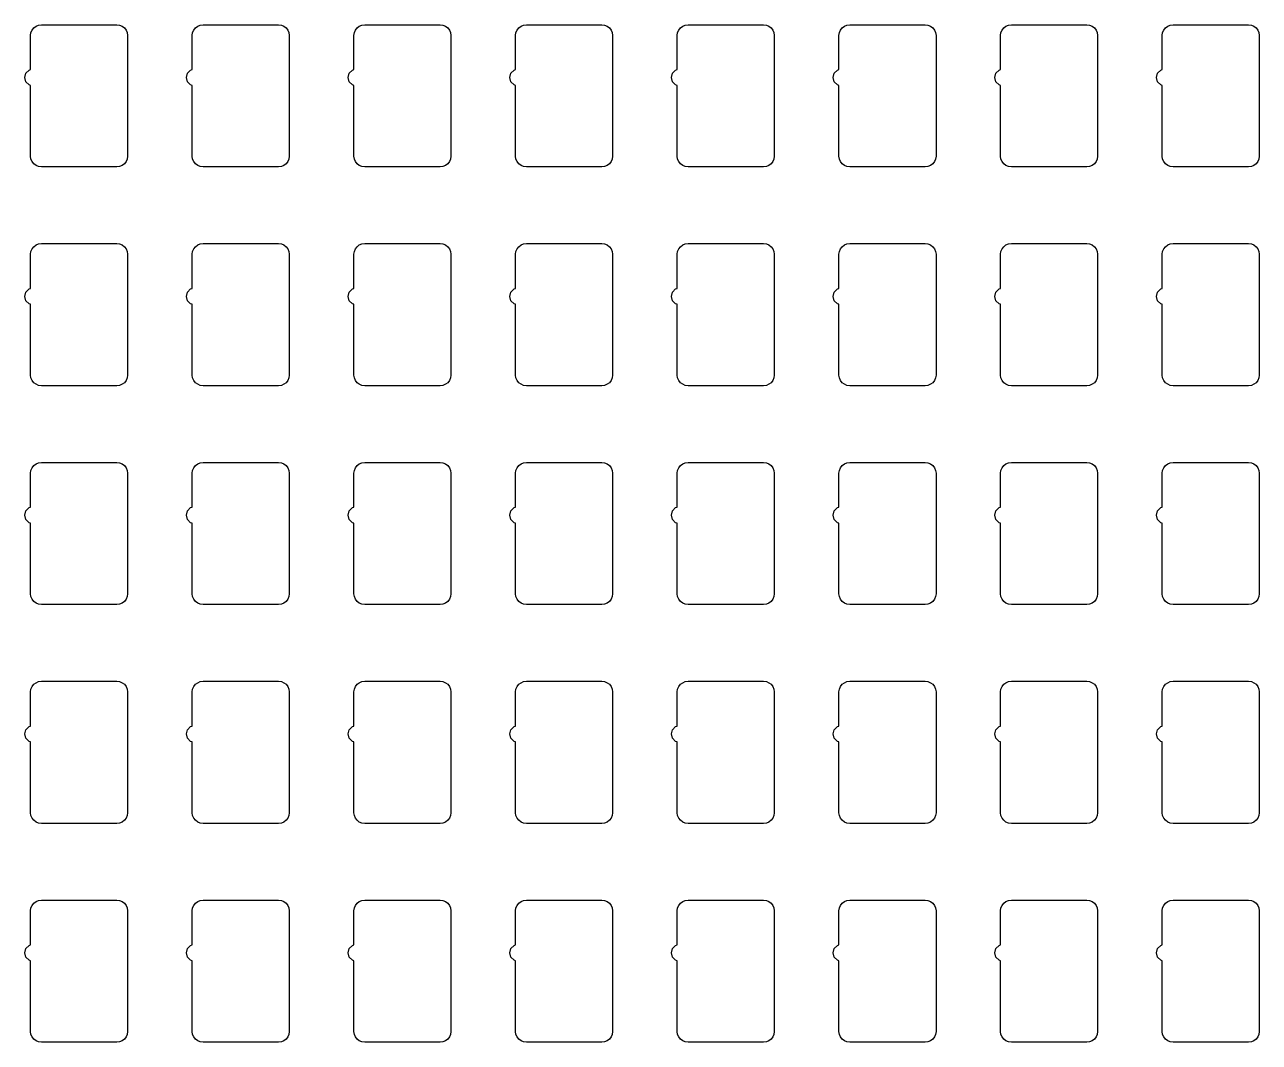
# Model space of a CAD drawing. Extents: x 11 to 212, y 11 to 212.
# Drawn here: x 79.72 to 93.2, y 85.35 to 96.45 of the extents above; entities that cross this region are included whole.
import ezdxf

# ---------------------------------------------------------------- set-up
doc = ezdxf.new("R2010")
doc.units = 0
doc.layers.add('C2', color=7, linetype='continuous')

msp = doc.modelspace()

# ---------------------------------------------------------------- linework, layer by layer
at = {"layer": 'C2'}
for points in [[(80.729, 96.453), (80.76, 96.449), (80.788, 96.437), (80.813, 96.418), (80.831, 96.394), (80.843, 96.366), (80.847, 96.335), (80.847, 95.018), (80.843, 94.987), (80.831, 94.959), (80.813, 94.934), (80.788, 94.916), (80.76, 94.904), (80.729, 94.9), (79.906, 94.9), (79.875, 94.904), (79.847, 94.916), (79.823, 94.934), (79.804, 94.959), (79.792, 94.987), (79.788, 95.018), (79.788, 95.79), (79.771, 95.795), (79.736, 95.829), (79.724, 95.876), (79.736, 95.924), (79.771, 95.958), (79.788, 95.963), (79.788, 96.335), (79.792, 96.366), (79.804, 96.394), (79.823, 96.418), (79.847, 96.437), (79.875, 96.449), (79.906, 96.453)], [(82.494, 96.453), (82.525, 96.449), (82.553, 96.437), (82.577, 96.418), (82.596, 96.394), (82.608, 96.366), (82.612, 96.335), (82.612, 95.018), (82.608, 94.987), (82.596, 94.959), (82.577, 94.934), (82.553, 94.916), (82.525, 94.904), (82.494, 94.9), (81.671, 94.9), (81.64, 94.904), (81.612, 94.916), (81.587, 94.934), (81.569, 94.959), (81.557, 94.987), (81.553, 95.018), (81.553, 95.79), (81.535, 95.795), (81.501, 95.829), (81.488, 95.876), (81.501, 95.924), (81.535, 95.958), (81.553, 95.963), (81.553, 96.335), (81.557, 96.366), (81.569, 96.394), (81.587, 96.418), (81.612, 96.437), (81.64, 96.449), (81.671, 96.453)], [(84.259, 96.453), (84.289, 96.449), (84.318, 96.437), (84.342, 96.418), (84.361, 96.394), (84.372, 96.366), (84.376, 96.335), (84.376, 95.018), (84.372, 94.987), (84.361, 94.959), (84.342, 94.934), (84.318, 94.916), (84.289, 94.904), (84.259, 94.9), (83.435, 94.9), (83.405, 94.904), (83.376, 94.916), (83.352, 94.934), (83.333, 94.959), (83.322, 94.987), (83.318, 95.018), (83.318, 95.79), (83.3, 95.795), (83.266, 95.829), (83.253, 95.876), (83.266, 95.924), (83.3, 95.958), (83.318, 95.963), (83.318, 96.335), (83.322, 96.366), (83.333, 96.394), (83.352, 96.418), (83.376, 96.437), (83.405, 96.449), (83.435, 96.453)], [(86.024, 96.453), (86.054, 96.449), (86.082, 96.437), (86.107, 96.418), (86.125, 96.394), (86.137, 96.366), (86.141, 96.335), (86.141, 95.018), (86.137, 94.987), (86.125, 94.959), (86.107, 94.934), (86.082, 94.916), (86.054, 94.904), (86.024, 94.9), (85.2, 94.9), (85.17, 94.904), (85.141, 94.916), (85.117, 94.934), (85.098, 94.959), (85.086, 94.987), (85.082, 95.018), (85.082, 95.79), (85.065, 95.795), (85.03, 95.829), (85.018, 95.876), (85.03, 95.924), (85.065, 95.958), (85.082, 95.963), (85.082, 96.335), (85.086, 96.366), (85.098, 96.394), (85.117, 96.418), (85.141, 96.437), (85.17, 96.449), (85.2, 96.453)], [(87.788, 96.453), (87.819, 96.449), (87.847, 96.437), (87.871, 96.418), (87.89, 96.394), (87.902, 96.366), (87.906, 96.335), (87.906, 95.018), (87.902, 94.987), (87.89, 94.959), (87.871, 94.934), (87.847, 94.916), (87.819, 94.904), (87.788, 94.9), (86.965, 94.9), (86.934, 94.904), (86.906, 94.916), (86.882, 94.934), (86.863, 94.959), (86.851, 94.987), (86.847, 95.018), (86.847, 95.79), (86.829, 95.795), (86.795, 95.829), (86.782, 95.876), (86.795, 95.924), (86.829, 95.958), (86.847, 95.963), (86.847, 96.335), (86.851, 96.366), (86.863, 96.394), (86.882, 96.418), (86.906, 96.437), (86.934, 96.449), (86.965, 96.453)], [(89.553, 96.453), (89.583, 96.449), (89.612, 96.437), (89.636, 96.418), (89.655, 96.394), (89.667, 96.366), (89.671, 96.335), (89.671, 95.018), (89.667, 94.987), (89.655, 94.959), (89.636, 94.934), (89.612, 94.916), (89.583, 94.904), (89.553, 94.9), (88.729, 94.9), (88.699, 94.904), (88.671, 94.916), (88.646, 94.934), (88.628, 94.959), (88.616, 94.987), (88.612, 95.018), (88.612, 95.79), (88.594, 95.795), (88.56, 95.829), (88.547, 95.876), (88.56, 95.924), (88.594, 95.958), (88.612, 95.963), (88.612, 96.335), (88.616, 96.366), (88.628, 96.394), (88.646, 96.418), (88.671, 96.437), (88.699, 96.449), (88.729, 96.453)], [(91.318, 96.453), (91.348, 96.449), (91.376, 96.437), (91.401, 96.418), (91.42, 96.394), (91.431, 96.366), (91.435, 96.335), (91.435, 95.018), (91.431, 94.987), (91.42, 94.959), (91.401, 94.934), (91.376, 94.916), (91.348, 94.904), (91.318, 94.9), (90.494, 94.9), (90.464, 94.904), (90.435, 94.916), (90.411, 94.934), (90.392, 94.959), (90.38, 94.987), (90.376, 95.018), (90.376, 95.79), (90.359, 95.795), (90.324, 95.829), (90.312, 95.876), (90.324, 95.924), (90.359, 95.958), (90.376, 95.963), (90.376, 96.335), (90.38, 96.366), (90.392, 96.394), (90.411, 96.418), (90.435, 96.437), (90.464, 96.449), (90.494, 96.453)], [(93.082, 96.453), (93.113, 96.449), (93.141, 96.437), (93.166, 96.418), (93.184, 96.394), (93.196, 96.366), (93.2, 96.335), (93.2, 95.018), (93.196, 94.987), (93.184, 94.959), (93.166, 94.934), (93.141, 94.916), (93.113, 94.904), (93.082, 94.9), (92.259, 94.9), (92.228, 94.904), (92.2, 94.916), (92.176, 94.934), (92.157, 94.959), (92.145, 94.987), (92.141, 95.018), (92.141, 95.79), (92.124, 95.795), (92.089, 95.829), (92.076, 95.876), (92.089, 95.924), (92.124, 95.958), (92.141, 95.963), (92.141, 96.335), (92.145, 96.366), (92.157, 96.394), (92.176, 96.418), (92.2, 96.437), (92.228, 96.449), (92.259, 96.453)], [(80.729, 94.065), (80.76, 94.061), (80.788, 94.049), (80.813, 94.03), (80.831, 94.006), (80.843, 93.978), (80.847, 93.947), (80.847, 92.629), (80.843, 92.599), (80.831, 92.571), (80.813, 92.546), (80.788, 92.528), (80.76, 92.516), (80.729, 92.512), (79.906, 92.512), (79.875, 92.516), (79.847, 92.528), (79.823, 92.546), (79.804, 92.571), (79.792, 92.599), (79.788, 92.629), (79.788, 93.402), (79.771, 93.407), (79.736, 93.441), (79.724, 93.488), (79.736, 93.535), (79.771, 93.57), (79.788, 93.574), (79.788, 93.947), (79.792, 93.978), (79.804, 94.006), (79.823, 94.03), (79.847, 94.049), (79.875, 94.061), (79.906, 94.065)], [(82.494, 94.065), (82.525, 94.061), (82.553, 94.049), (82.577, 94.03), (82.596, 94.006), (82.608, 93.978), (82.612, 93.947), (82.612, 92.629), (82.608, 92.599), (82.596, 92.571), (82.577, 92.546), (82.553, 92.528), (82.525, 92.516), (82.494, 92.512), (81.671, 92.512), (81.64, 92.516), (81.612, 92.528), (81.587, 92.546), (81.569, 92.571), (81.557, 92.599), (81.553, 92.629), (81.553, 93.402), (81.535, 93.407), (81.501, 93.441), (81.488, 93.488), (81.501, 93.535), (81.535, 93.57), (81.553, 93.574), (81.553, 93.947), (81.557, 93.978), (81.569, 94.006), (81.587, 94.03), (81.612, 94.049), (81.64, 94.061), (81.671, 94.065)], [(84.259, 94.065), (84.289, 94.061), (84.318, 94.049), (84.342, 94.03), (84.361, 94.006), (84.372, 93.978), (84.376, 93.947), (84.376, 92.629), (84.372, 92.599), (84.361, 92.571), (84.342, 92.546), (84.318, 92.528), (84.289, 92.516), (84.259, 92.512), (83.435, 92.512), (83.405, 92.516), (83.376, 92.528), (83.352, 92.546), (83.333, 92.571), (83.322, 92.599), (83.318, 92.629), (83.318, 93.402), (83.3, 93.407), (83.266, 93.441), (83.253, 93.488), (83.266, 93.535), (83.3, 93.57), (83.318, 93.574), (83.318, 93.947), (83.322, 93.978), (83.333, 94.006), (83.352, 94.03), (83.376, 94.049), (83.405, 94.061), (83.435, 94.065)], [(86.024, 94.065), (86.054, 94.061), (86.082, 94.049), (86.107, 94.03), (86.125, 94.006), (86.137, 93.978), (86.141, 93.947), (86.141, 92.629), (86.137, 92.599), (86.125, 92.571), (86.107, 92.546), (86.082, 92.528), (86.054, 92.516), (86.024, 92.512), (85.2, 92.512), (85.17, 92.516), (85.141, 92.528), (85.117, 92.546), (85.098, 92.571), (85.086, 92.599), (85.082, 92.629), (85.082, 93.402), (85.065, 93.407), (85.03, 93.441), (85.018, 93.488), (85.03, 93.535), (85.065, 93.57), (85.082, 93.574), (85.082, 93.947), (85.086, 93.978), (85.098, 94.006), (85.117, 94.03), (85.141, 94.049), (85.17, 94.061), (85.2, 94.065)], [(87.788, 94.065), (87.819, 94.061), (87.847, 94.049), (87.871, 94.03), (87.89, 94.006), (87.902, 93.978), (87.906, 93.947), (87.906, 92.629), (87.902, 92.599), (87.89, 92.571), (87.871, 92.546), (87.847, 92.528), (87.819, 92.516), (87.788, 92.512), (86.965, 92.512), (86.934, 92.516), (86.906, 92.528), (86.882, 92.546), (86.863, 92.571), (86.851, 92.599), (86.847, 92.629), (86.847, 93.402), (86.829, 93.407), (86.795, 93.441), (86.782, 93.488), (86.795, 93.535), (86.829, 93.57), (86.847, 93.574), (86.847, 93.947), (86.851, 93.978), (86.863, 94.006), (86.882, 94.03), (86.906, 94.049), (86.934, 94.061), (86.965, 94.065)], [(89.553, 94.065), (89.583, 94.061), (89.612, 94.049), (89.636, 94.03), (89.655, 94.006), (89.667, 93.978), (89.671, 93.947), (89.671, 92.629), (89.667, 92.599), (89.655, 92.571), (89.636, 92.546), (89.612, 92.528), (89.583, 92.516), (89.553, 92.512), (88.729, 92.512), (88.699, 92.516), (88.671, 92.528), (88.646, 92.546), (88.628, 92.571), (88.616, 92.599), (88.612, 92.629), (88.612, 93.402), (88.594, 93.407), (88.56, 93.441), (88.547, 93.488), (88.56, 93.535), (88.594, 93.57), (88.612, 93.574), (88.612, 93.947), (88.616, 93.978), (88.628, 94.006), (88.646, 94.03), (88.671, 94.049), (88.699, 94.061), (88.729, 94.065)], [(91.318, 94.065), (91.348, 94.061), (91.376, 94.049), (91.401, 94.03), (91.42, 94.006), (91.431, 93.978), (91.435, 93.947), (91.435, 92.629), (91.431, 92.599), (91.42, 92.571), (91.401, 92.546), (91.376, 92.528), (91.348, 92.516), (91.318, 92.512), (90.494, 92.512), (90.464, 92.516), (90.435, 92.528), (90.411, 92.546), (90.392, 92.571), (90.38, 92.599), (90.376, 92.629), (90.376, 93.402), (90.359, 93.407), (90.324, 93.441), (90.312, 93.488), (90.324, 93.535), (90.359, 93.57), (90.376, 93.574), (90.376, 93.947), (90.38, 93.978), (90.392, 94.006), (90.411, 94.03), (90.435, 94.049), (90.464, 94.061), (90.494, 94.065)], [(93.082, 94.065), (93.113, 94.061), (93.141, 94.049), (93.166, 94.03), (93.184, 94.006), (93.196, 93.978), (93.2, 93.947), (93.2, 92.629), (93.196, 92.599), (93.184, 92.571), (93.166, 92.546), (93.141, 92.528), (93.113, 92.516), (93.082, 92.512), (92.259, 92.512), (92.228, 92.516), (92.2, 92.528), (92.176, 92.546), (92.157, 92.571), (92.145, 92.599), (92.141, 92.629), (92.141, 93.402), (92.124, 93.407), (92.089, 93.441), (92.076, 93.488), (92.089, 93.535), (92.124, 93.57), (92.141, 93.574), (92.141, 93.947), (92.145, 93.978), (92.157, 94.006), (92.176, 94.03), (92.2, 94.049), (92.228, 94.061), (92.259, 94.065)], [(80.729, 91.676), (80.76, 91.672), (80.788, 91.661), (80.813, 91.642), (80.831, 91.618), (80.843, 91.589), (80.847, 91.559), (80.847, 90.241), (80.843, 90.211), (80.831, 90.182), (80.813, 90.158), (80.788, 90.139), (80.76, 90.128), (80.729, 90.124), (79.906, 90.124), (79.875, 90.128), (79.847, 90.139), (79.823, 90.158), (79.804, 90.182), (79.792, 90.211), (79.788, 90.241), (79.788, 91.014), (79.771, 91.018), (79.736, 91.053), (79.724, 91.1), (79.736, 91.147), (79.771, 91.182), (79.788, 91.186), (79.788, 91.559), (79.792, 91.589), (79.804, 91.618), (79.823, 91.642), (79.847, 91.661), (79.875, 91.672), (79.906, 91.676)], [(82.494, 91.676), (82.525, 91.672), (82.553, 91.661), (82.577, 91.642), (82.596, 91.618), (82.608, 91.589), (82.612, 91.559), (82.612, 90.241), (82.608, 90.211), (82.596, 90.182), (82.577, 90.158), (82.553, 90.139), (82.525, 90.128), (82.494, 90.124), (81.671, 90.124), (81.64, 90.128), (81.612, 90.139), (81.587, 90.158), (81.569, 90.182), (81.557, 90.211), (81.553, 90.241), (81.553, 91.014), (81.535, 91.018), (81.501, 91.053), (81.488, 91.1), (81.501, 91.147), (81.535, 91.182), (81.553, 91.186), (81.553, 91.559), (81.557, 91.589), (81.569, 91.618), (81.587, 91.642), (81.612, 91.661), (81.64, 91.672), (81.671, 91.676)], [(84.259, 91.676), (84.289, 91.672), (84.318, 91.661), (84.342, 91.642), (84.361, 91.618), (84.372, 91.589), (84.376, 91.559), (84.376, 90.241), (84.372, 90.211), (84.361, 90.182), (84.342, 90.158), (84.318, 90.139), (84.289, 90.128), (84.259, 90.124), (83.435, 90.124), (83.405, 90.128), (83.376, 90.139), (83.352, 90.158), (83.333, 90.182), (83.322, 90.211), (83.318, 90.241), (83.318, 91.014), (83.3, 91.018), (83.266, 91.053), (83.253, 91.1), (83.266, 91.147), (83.3, 91.182), (83.318, 91.186), (83.318, 91.559), (83.322, 91.589), (83.333, 91.618), (83.352, 91.642), (83.376, 91.661), (83.405, 91.672), (83.435, 91.676)], [(86.024, 91.676), (86.054, 91.672), (86.082, 91.661), (86.107, 91.642), (86.125, 91.618), (86.137, 91.589), (86.141, 91.559), (86.141, 90.241), (86.137, 90.211), (86.125, 90.182), (86.107, 90.158), (86.082, 90.139), (86.054, 90.128), (86.024, 90.124), (85.2, 90.124), (85.17, 90.128), (85.141, 90.139), (85.117, 90.158), (85.098, 90.182), (85.086, 90.211), (85.082, 90.241), (85.082, 91.014), (85.065, 91.018), (85.03, 91.053), (85.018, 91.1), (85.03, 91.147), (85.065, 91.182), (85.082, 91.186), (85.082, 91.559), (85.086, 91.589), (85.098, 91.618), (85.117, 91.642), (85.141, 91.661), (85.17, 91.672), (85.2, 91.676)], [(87.788, 91.676), (87.819, 91.672), (87.847, 91.661), (87.871, 91.642), (87.89, 91.618), (87.902, 91.589), (87.906, 91.559), (87.906, 90.241), (87.902, 90.211), (87.89, 90.182), (87.871, 90.158), (87.847, 90.139), (87.819, 90.128), (87.788, 90.124), (86.965, 90.124), (86.934, 90.128), (86.906, 90.139), (86.882, 90.158), (86.863, 90.182), (86.851, 90.211), (86.847, 90.241), (86.847, 91.014), (86.829, 91.018), (86.795, 91.053), (86.782, 91.1), (86.795, 91.147), (86.829, 91.182), (86.847, 91.186), (86.847, 91.559), (86.851, 91.589), (86.863, 91.618), (86.882, 91.642), (86.906, 91.661), (86.934, 91.672), (86.965, 91.676)], [(89.553, 91.676), (89.583, 91.672), (89.612, 91.661), (89.636, 91.642), (89.655, 91.618), (89.667, 91.589), (89.671, 91.559), (89.671, 90.241), (89.667, 90.211), (89.655, 90.182), (89.636, 90.158), (89.612, 90.139), (89.583, 90.128), (89.553, 90.124), (88.729, 90.124), (88.699, 90.128), (88.671, 90.139), (88.646, 90.158), (88.628, 90.182), (88.616, 90.211), (88.612, 90.241), (88.612, 91.014), (88.594, 91.018), (88.56, 91.053), (88.547, 91.1), (88.56, 91.147), (88.594, 91.182), (88.612, 91.186), (88.612, 91.559), (88.616, 91.589), (88.628, 91.618), (88.646, 91.642), (88.671, 91.661), (88.699, 91.672), (88.729, 91.676)], [(91.318, 91.676), (91.348, 91.672), (91.376, 91.661), (91.401, 91.642), (91.42, 91.618), (91.431, 91.589), (91.435, 91.559), (91.435, 90.241), (91.431, 90.211), (91.42, 90.182), (91.401, 90.158), (91.376, 90.139), (91.348, 90.128), (91.318, 90.124), (90.494, 90.124), (90.464, 90.128), (90.435, 90.139), (90.411, 90.158), (90.392, 90.182), (90.38, 90.211), (90.376, 90.241), (90.376, 91.014), (90.359, 91.018), (90.324, 91.053), (90.312, 91.1), (90.324, 91.147), (90.359, 91.182), (90.376, 91.186), (90.376, 91.559), (90.38, 91.589), (90.392, 91.618), (90.411, 91.642), (90.435, 91.661), (90.464, 91.672), (90.494, 91.676)], [(93.082, 91.676), (93.113, 91.672), (93.141, 91.661), (93.166, 91.642), (93.184, 91.618), (93.196, 91.589), (93.2, 91.559), (93.2, 90.241), (93.196, 90.211), (93.184, 90.182), (93.166, 90.158), (93.141, 90.139), (93.113, 90.128), (93.082, 90.124), (92.259, 90.124), (92.228, 90.128), (92.2, 90.139), (92.176, 90.158), (92.157, 90.182), (92.145, 90.211), (92.141, 90.241), (92.141, 91.014), (92.124, 91.018), (92.089, 91.053), (92.076, 91.1), (92.089, 91.147), (92.124, 91.182), (92.141, 91.186), (92.141, 91.559), (92.145, 91.589), (92.157, 91.618), (92.176, 91.642), (92.2, 91.661), (92.228, 91.672), (92.259, 91.676)], [(80.729, 89.288), (80.76, 89.284), (80.788, 89.272), (80.813, 89.254), (80.831, 89.229), (80.843, 89.201), (80.847, 89.171), (80.847, 87.853), (80.843, 87.822), (80.831, 87.794), (80.813, 87.77), (80.788, 87.751), (80.76, 87.739), (80.729, 87.735), (79.906, 87.735), (79.875, 87.739), (79.847, 87.751), (79.823, 87.77), (79.804, 87.794), (79.792, 87.822), (79.788, 87.853), (79.788, 88.626), (79.771, 88.63), (79.736, 88.665), (79.724, 88.712), (79.736, 88.759), (79.771, 88.793), (79.788, 88.798), (79.788, 89.171), (79.792, 89.201), (79.804, 89.229), (79.823, 89.254), (79.847, 89.272), (79.875, 89.284), (79.906, 89.288)], [(82.494, 89.288), (82.525, 89.284), (82.553, 89.272), (82.577, 89.254), (82.596, 89.229), (82.608, 89.201), (82.612, 89.171), (82.612, 87.853), (82.608, 87.822), (82.596, 87.794), (82.577, 87.77), (82.553, 87.751), (82.525, 87.739), (82.494, 87.735), (81.671, 87.735), (81.64, 87.739), (81.612, 87.751), (81.587, 87.77), (81.569, 87.794), (81.557, 87.822), (81.553, 87.853), (81.553, 88.626), (81.535, 88.63), (81.501, 88.665), (81.488, 88.712), (81.501, 88.759), (81.535, 88.793), (81.553, 88.798), (81.553, 89.171), (81.557, 89.201), (81.569, 89.229), (81.587, 89.254), (81.612, 89.272), (81.64, 89.284), (81.671, 89.288)], [(84.259, 89.288), (84.289, 89.284), (84.318, 89.272), (84.342, 89.254), (84.361, 89.229), (84.372, 89.201), (84.376, 89.171), (84.376, 87.853), (84.372, 87.822), (84.361, 87.794), (84.342, 87.77), (84.318, 87.751), (84.289, 87.739), (84.259, 87.735), (83.435, 87.735), (83.405, 87.739), (83.376, 87.751), (83.352, 87.77), (83.333, 87.794), (83.322, 87.822), (83.318, 87.853), (83.318, 88.626), (83.3, 88.63), (83.266, 88.665), (83.253, 88.712), (83.266, 88.759), (83.3, 88.793), (83.318, 88.798), (83.318, 89.171), (83.322, 89.201), (83.333, 89.229), (83.352, 89.254), (83.376, 89.272), (83.405, 89.284), (83.435, 89.288)], [(86.024, 89.288), (86.054, 89.284), (86.082, 89.272), (86.107, 89.254), (86.125, 89.229), (86.137, 89.201), (86.141, 89.171), (86.141, 87.853), (86.137, 87.822), (86.125, 87.794), (86.107, 87.77), (86.082, 87.751), (86.054, 87.739), (86.024, 87.735), (85.2, 87.735), (85.17, 87.739), (85.141, 87.751), (85.117, 87.77), (85.098, 87.794), (85.086, 87.822), (85.082, 87.853), (85.082, 88.626), (85.065, 88.63), (85.03, 88.665), (85.018, 88.712), (85.03, 88.759), (85.065, 88.793), (85.082, 88.798), (85.082, 89.171), (85.086, 89.201), (85.098, 89.229), (85.117, 89.254), (85.141, 89.272), (85.17, 89.284), (85.2, 89.288)], [(87.788, 89.288), (87.819, 89.284), (87.847, 89.272), (87.871, 89.254), (87.89, 89.229), (87.902, 89.201), (87.906, 89.171), (87.906, 87.853), (87.902, 87.822), (87.89, 87.794), (87.871, 87.77), (87.847, 87.751), (87.819, 87.739), (87.788, 87.735), (86.965, 87.735), (86.934, 87.739), (86.906, 87.751), (86.882, 87.77), (86.863, 87.794), (86.851, 87.822), (86.847, 87.853), (86.847, 88.626), (86.829, 88.63), (86.795, 88.665), (86.782, 88.712), (86.795, 88.759), (86.829, 88.793), (86.847, 88.798), (86.847, 89.171), (86.851, 89.201), (86.863, 89.229), (86.882, 89.254), (86.906, 89.272), (86.934, 89.284), (86.965, 89.288)], [(89.553, 89.288), (89.583, 89.284), (89.612, 89.272), (89.636, 89.254), (89.655, 89.229), (89.667, 89.201), (89.671, 89.171), (89.671, 87.853), (89.667, 87.822), (89.655, 87.794), (89.636, 87.77), (89.612, 87.751), (89.583, 87.739), (89.553, 87.735), (88.729, 87.735), (88.699, 87.739), (88.671, 87.751), (88.646, 87.77), (88.628, 87.794), (88.616, 87.822), (88.612, 87.853), (88.612, 88.626), (88.594, 88.63), (88.56, 88.665), (88.547, 88.712), (88.56, 88.759), (88.594, 88.793), (88.612, 88.798), (88.612, 89.171), (88.616, 89.201), (88.628, 89.229), (88.646, 89.254), (88.671, 89.272), (88.699, 89.284), (88.729, 89.288)], [(91.318, 89.288), (91.348, 89.284), (91.376, 89.272), (91.401, 89.254), (91.42, 89.229), (91.431, 89.201), (91.435, 89.171), (91.435, 87.853), (91.431, 87.822), (91.42, 87.794), (91.401, 87.77), (91.376, 87.751), (91.348, 87.739), (91.318, 87.735), (90.494, 87.735), (90.464, 87.739), (90.435, 87.751), (90.411, 87.77), (90.392, 87.794), (90.38, 87.822), (90.376, 87.853), (90.376, 88.626), (90.359, 88.63), (90.324, 88.665), (90.312, 88.712), (90.324, 88.759), (90.359, 88.793), (90.376, 88.798), (90.376, 89.171), (90.38, 89.201), (90.392, 89.229), (90.411, 89.254), (90.435, 89.272), (90.464, 89.284), (90.494, 89.288)], [(93.082, 89.288), (93.113, 89.284), (93.141, 89.272), (93.166, 89.254), (93.184, 89.229), (93.196, 89.201), (93.2, 89.171), (93.2, 87.853), (93.196, 87.822), (93.184, 87.794), (93.166, 87.77), (93.141, 87.751), (93.113, 87.739), (93.082, 87.735), (92.259, 87.735), (92.228, 87.739), (92.2, 87.751), (92.176, 87.77), (92.157, 87.794), (92.145, 87.822), (92.141, 87.853), (92.141, 88.626), (92.124, 88.63), (92.089, 88.665), (92.076, 88.712), (92.089, 88.759), (92.124, 88.793), (92.141, 88.798), (92.141, 89.171), (92.145, 89.201), (92.157, 89.229), (92.176, 89.254), (92.2, 89.272), (92.228, 89.284), (92.259, 89.288)], [(80.729, 86.9), (80.76, 86.896), (80.788, 86.884), (80.813, 86.866), (80.831, 86.841), (80.843, 86.813), (80.847, 86.782), (80.847, 85.465), (80.843, 85.434), (80.831, 85.406), (80.813, 85.382), (80.788, 85.363), (80.76, 85.351), (80.729, 85.347), (79.906, 85.347), (79.875, 85.351), (79.847, 85.363), (79.823, 85.382), (79.804, 85.406), (79.792, 85.434), (79.788, 85.465), (79.788, 86.237), (79.771, 86.242), (79.736, 86.276), (79.724, 86.324), (79.736, 86.371), (79.771, 86.405), (79.788, 86.41), (79.788, 86.782), (79.792, 86.813), (79.804, 86.841), (79.823, 86.866), (79.847, 86.884), (79.875, 86.896), (79.906, 86.9)], [(82.494, 86.9), (82.525, 86.896), (82.553, 86.884), (82.577, 86.866), (82.596, 86.841), (82.608, 86.813), (82.612, 86.782), (82.612, 85.465), (82.608, 85.434), (82.596, 85.406), (82.577, 85.382), (82.553, 85.363), (82.525, 85.351), (82.494, 85.347), (81.671, 85.347), (81.64, 85.351), (81.612, 85.363), (81.587, 85.382), (81.569, 85.406), (81.557, 85.434), (81.553, 85.465), (81.553, 86.237), (81.535, 86.242), (81.501, 86.276), (81.488, 86.324), (81.501, 86.371), (81.535, 86.405), (81.553, 86.41), (81.553, 86.782), (81.557, 86.813), (81.569, 86.841), (81.587, 86.866), (81.612, 86.884), (81.64, 86.896), (81.671, 86.9)], [(84.259, 86.9), (84.289, 86.896), (84.318, 86.884), (84.342, 86.866), (84.361, 86.841), (84.372, 86.813), (84.376, 86.782), (84.376, 85.465), (84.372, 85.434), (84.361, 85.406), (84.342, 85.382), (84.318, 85.363), (84.289, 85.351), (84.259, 85.347), (83.435, 85.347), (83.405, 85.351), (83.376, 85.363), (83.352, 85.382), (83.333, 85.406), (83.322, 85.434), (83.318, 85.465), (83.318, 86.237), (83.3, 86.242), (83.266, 86.276), (83.253, 86.324), (83.266, 86.371), (83.3, 86.405), (83.318, 86.41), (83.318, 86.782), (83.322, 86.813), (83.333, 86.841), (83.352, 86.866), (83.376, 86.884), (83.405, 86.896), (83.435, 86.9)], [(86.024, 86.9), (86.054, 86.896), (86.082, 86.884), (86.107, 86.866), (86.125, 86.841), (86.137, 86.813), (86.141, 86.782), (86.141, 85.465), (86.137, 85.434), (86.125, 85.406), (86.107, 85.382), (86.082, 85.363), (86.054, 85.351), (86.024, 85.347), (85.2, 85.347), (85.17, 85.351), (85.141, 85.363), (85.117, 85.382), (85.098, 85.406), (85.086, 85.434), (85.082, 85.465), (85.082, 86.237), (85.065, 86.242), (85.03, 86.276), (85.018, 86.324), (85.03, 86.371), (85.065, 86.405), (85.082, 86.41), (85.082, 86.782), (85.086, 86.813), (85.098, 86.841), (85.117, 86.866), (85.141, 86.884), (85.17, 86.896), (85.2, 86.9)], [(87.788, 86.9), (87.819, 86.896), (87.847, 86.884), (87.871, 86.866), (87.89, 86.841), (87.902, 86.813), (87.906, 86.782), (87.906, 85.465), (87.902, 85.434), (87.89, 85.406), (87.871, 85.382), (87.847, 85.363), (87.819, 85.351), (87.788, 85.347), (86.965, 85.347), (86.934, 85.351), (86.906, 85.363), (86.882, 85.382), (86.863, 85.406), (86.851, 85.434), (86.847, 85.465), (86.847, 86.237), (86.829, 86.242), (86.795, 86.276), (86.782, 86.324), (86.795, 86.371), (86.829, 86.405), (86.847, 86.41), (86.847, 86.782), (86.851, 86.813), (86.863, 86.841), (86.882, 86.866), (86.906, 86.884), (86.934, 86.896), (86.965, 86.9)], [(89.553, 86.9), (89.583, 86.896), (89.612, 86.884), (89.636, 86.866), (89.655, 86.841), (89.667, 86.813), (89.671, 86.782), (89.671, 85.465), (89.667, 85.434), (89.655, 85.406), (89.636, 85.382), (89.612, 85.363), (89.583, 85.351), (89.553, 85.347), (88.729, 85.347), (88.699, 85.351), (88.671, 85.363), (88.646, 85.382), (88.628, 85.406), (88.616, 85.434), (88.612, 85.465), (88.612, 86.237), (88.594, 86.242), (88.56, 86.276), (88.547, 86.324), (88.56, 86.371), (88.594, 86.405), (88.612, 86.41), (88.612, 86.782), (88.616, 86.813), (88.628, 86.841), (88.646, 86.866), (88.671, 86.884), (88.699, 86.896), (88.729, 86.9)], [(91.318, 86.9), (91.348, 86.896), (91.376, 86.884), (91.401, 86.866), (91.42, 86.841), (91.431, 86.813), (91.435, 86.782), (91.435, 85.465), (91.431, 85.434), (91.42, 85.406), (91.401, 85.382), (91.376, 85.363), (91.348, 85.351), (91.318, 85.347), (90.494, 85.347), (90.464, 85.351), (90.435, 85.363), (90.411, 85.382), (90.392, 85.406), (90.38, 85.434), (90.376, 85.465), (90.376, 86.237), (90.359, 86.242), (90.324, 86.276), (90.312, 86.324), (90.324, 86.371), (90.359, 86.405), (90.376, 86.41), (90.376, 86.782), (90.38, 86.813), (90.392, 86.841), (90.411, 86.866), (90.435, 86.884), (90.464, 86.896), (90.494, 86.9)], [(93.082, 86.9), (93.113, 86.896), (93.141, 86.884), (93.166, 86.866), (93.184, 86.841), (93.196, 86.813), (93.2, 86.782), (93.2, 85.465), (93.196, 85.434), (93.184, 85.406), (93.166, 85.382), (93.141, 85.363), (93.113, 85.351), (93.082, 85.347), (92.259, 85.347), (92.228, 85.351), (92.2, 85.363), (92.176, 85.382), (92.157, 85.406), (92.145, 85.434), (92.141, 85.465), (92.141, 86.237), (92.124, 86.242), (92.089, 86.276), (92.076, 86.324), (92.089, 86.371), (92.124, 86.405), (92.141, 86.41), (92.141, 86.782), (92.145, 86.813), (92.157, 86.841), (92.176, 86.866), (92.2, 86.884), (92.228, 86.896), (92.259, 86.9)]]:
    msp.add_lwpolyline(points, close=True, dxfattribs=at)

doc.saveas('drawing.dxf')
